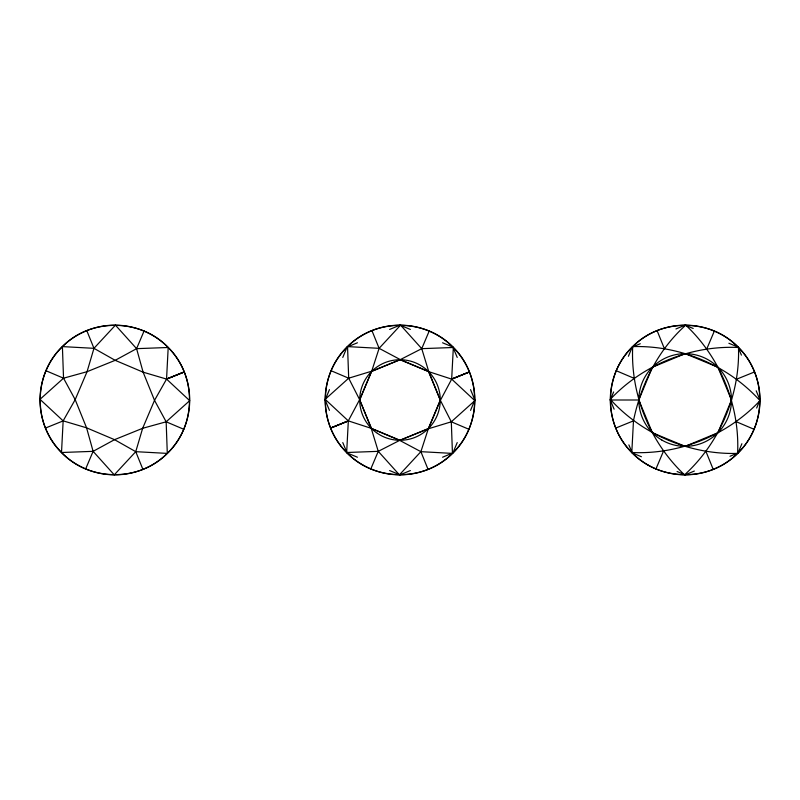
<?xml version="1.0" encoding="UTF-8"?>
<svg xmlns="http://www.w3.org/2000/svg" width="800" height="800" viewBox="0 0 800 800"><rect width="100%" height="100%" fill="white"/><g stroke="black" fill="none" stroke-linecap="round" stroke-linejoin="round"><path stroke-width="1.2" d="M166.55 379.13L168.2 347.49C140.81 318.36 90.27 317.93 62.4 346.6C33.19 373.99 32.76 424.63 61.51 452.51C88.89 481.64 139.43 482.07 167.3 453.4C196.51 426.01 196.94 375.37 168.2 347.49L136.59 348.66L115.17 360.33L87.05 371.7L63.54 378.2L40 399.33L63.15 420.87L86.58 427.83L114.54 439.67L135.75 451.67L167.3 453.4L166.16 421.8L154.52 400.36L143.12 372.17L136.59 348.66L115.44 325.15L93.96 348.33L87.05 371.7L75.18 399.64L63.15 420.87L61.51 452.51L93.11 451.34L114.54 439.67L142.65 428.3L166.16 421.8L189.7 400.67L166.53 379.07L184.25 371.94L166.53 379.07L143.12 372.17L115.17 360.33L93.96 348.33L62.4 346.6L63.54 378.2L75.18 399.64L86.58 427.83L93.11 451.34L114.26 474.85L135.75 451.67L142.65 428.3L154.52 400.36L166.55 379.13L184.25 371.94M348.33 420.93L346.66 452.51C374.04 481.64 424.58 482.07 452.45 453.4C481.66 426.01 482.09 375.37 453.34 347.49C425.96 318.36 375.42 317.93 347.55 346.6C318.34 373.99 317.91 424.63 346.66 452.51L378.26 451.34L399.68 440.38L428.3 428.81L451.31 421.8L474.85 400.67L451.7 379.13L428.78 371.67L400.32 359.62L379.11 348.33L347.55 346.6L348.69 378.2L359.62 399.64L371.22 428.33L378.26 451.34L399.41 474.85L420.89 451.67L428.3 428.81L440.38 400.36L451.7 379.13L469.39 371.94L451.67 379.07L453.34 347.49L421.74 348.66L400.32 359.62L371.7 371.19L348.69 378.2L325.15 399.33L348.3 420.87L371.22 428.33L399.68 440.38L420.89 451.67L452.45 453.4L451.31 421.8L440.38 400.36L428.78 371.67L421.74 348.66L400.59 325.15L379.11 348.33L371.7 371.19L359.62 399.64L348.3 420.87L330.61 428.06L348.33 420.93L330.61 428.06M633.47 420.93L631.8 452.51C659.19 481.64 709.73 482.07 737.6 453.4C766.81 426.01 767.24 375.37 738.49 347.49C711.11 318.36 660.57 317.93 632.7 346.6C603.49 373.99 603.06 424.63 631.8 452.51C679.37 454.75 727.35 435.35 760 400.67C727.99 365.36 680.31 345.21 632.7 346.6C630.39 394.2 649.81 442.23 684.56 474.85C719.73 442.75 740.07 395.13 738.49 347.49C690.92 345.25 642.94 364.65 610.3 399.33C642.3 434.64 689.99 454.79 737.6 453.4C739.91 405.8 720.49 357.77 685.74 325.15C657.91 350.01 640.87 384.66 633.45 420.87L615.75 428.06M329.44 389.64L325.15 400L329.44 410.36M342.78 357.43L347.07 347.07L357.43 342.78M457.22 442.57L452.93 452.93L442.57 457.22M470.56 410.36L474.85 400L470.56 389.64M614.11 409.2L610.3 400L613.63 391.95M628.41 356.28L632.22 347.07L640.27 343.74M638.81 400L652.38 367.24L685.15 353.66L717.91 367.24L731.49 400L717.91 432.76L685.15 446.34L652.38 432.76L638.81 400L610.3 400M741.89 443.72L738.08 452.93L730.02 456.26M756.66 408.05L760 400L756.19 390.8M85.66 468.93L93.11 451.34M136.59 348.66L144.04 331.07M370.81 468.93L378.26 451.34M421.74 348.66L429.19 331.07M655.96 468.93L663.41 451.34M706.89 348.66L714.34 331.07M63.2 420.88L45.46 428.06M736.8 379.12L754.54 371.94M389.64 329.44L400 325.15L410.36 329.44M675.94 328.96L685.15 325.15L693.2 328.48M410.36 470.56L400 474.85L389.64 470.56M694.35 471.04L685.15 474.85L677.09 471.52M451.65 379.12L469.39 371.94M728.87 343.26L738.08 347.07L741.41 355.13M442.57 342.78L452.93 347.07L457.22 357.43M641.43 456.74L632.22 452.93L628.88 444.87M357.43 457.22L347.07 452.93L342.78 442.57M616.26 370.73L633.84 378.2M736.46 421.8L754.04 429.27M331.11 370.73L348.69 378.2M451.31 421.8L468.89 429.27M45.96 370.73L63.54 378.2M166.16 421.8L183.74 429.27M657.09 330.61L664.25 348.33M706.04 451.67L713.21 469.39M371.94 330.61L379.11 348.33M420.89 451.67L428.06 469.39M86.79 330.61L93.96 348.33M135.75 451.67L142.91 469.39M371.52 371.52L359.72 400L371.52 428.48L400 440.28L428.48 428.48L440.28 400L428.48 371.52L400 359.72L371.52 371.52M647.72 464.82A74.85 74.85 0 0 0 760 400A74.85 74.85 0 0 0 647.72 335.18A74.85 74.85 0 0 0 647.72 464.82M661.98 440.13A46.34 46.34 0 0 0 731.49 400A46.34 46.34 0 0 0 661.98 359.87A46.34 46.34 0 0 0 661.98 440.13M362.57 464.82A74.85 74.85 0 0 0 474.85 400A74.85 74.85 0 0 0 362.57 335.18A74.85 74.85 0 0 0 362.57 464.82M377.42 433.36A40.28 40.28 0 0 0 440.17 402.87A40.28 40.28 0 0 0 382.4 363.77A40.28 40.28 0 0 0 377.42 433.36M77.43 464.82A74.85 74.85 0 0 0 189.7 400A74.85 74.85 0 0 0 77.43 335.18A74.85 74.85 0 0 0 77.43 464.82"/></g></svg>
